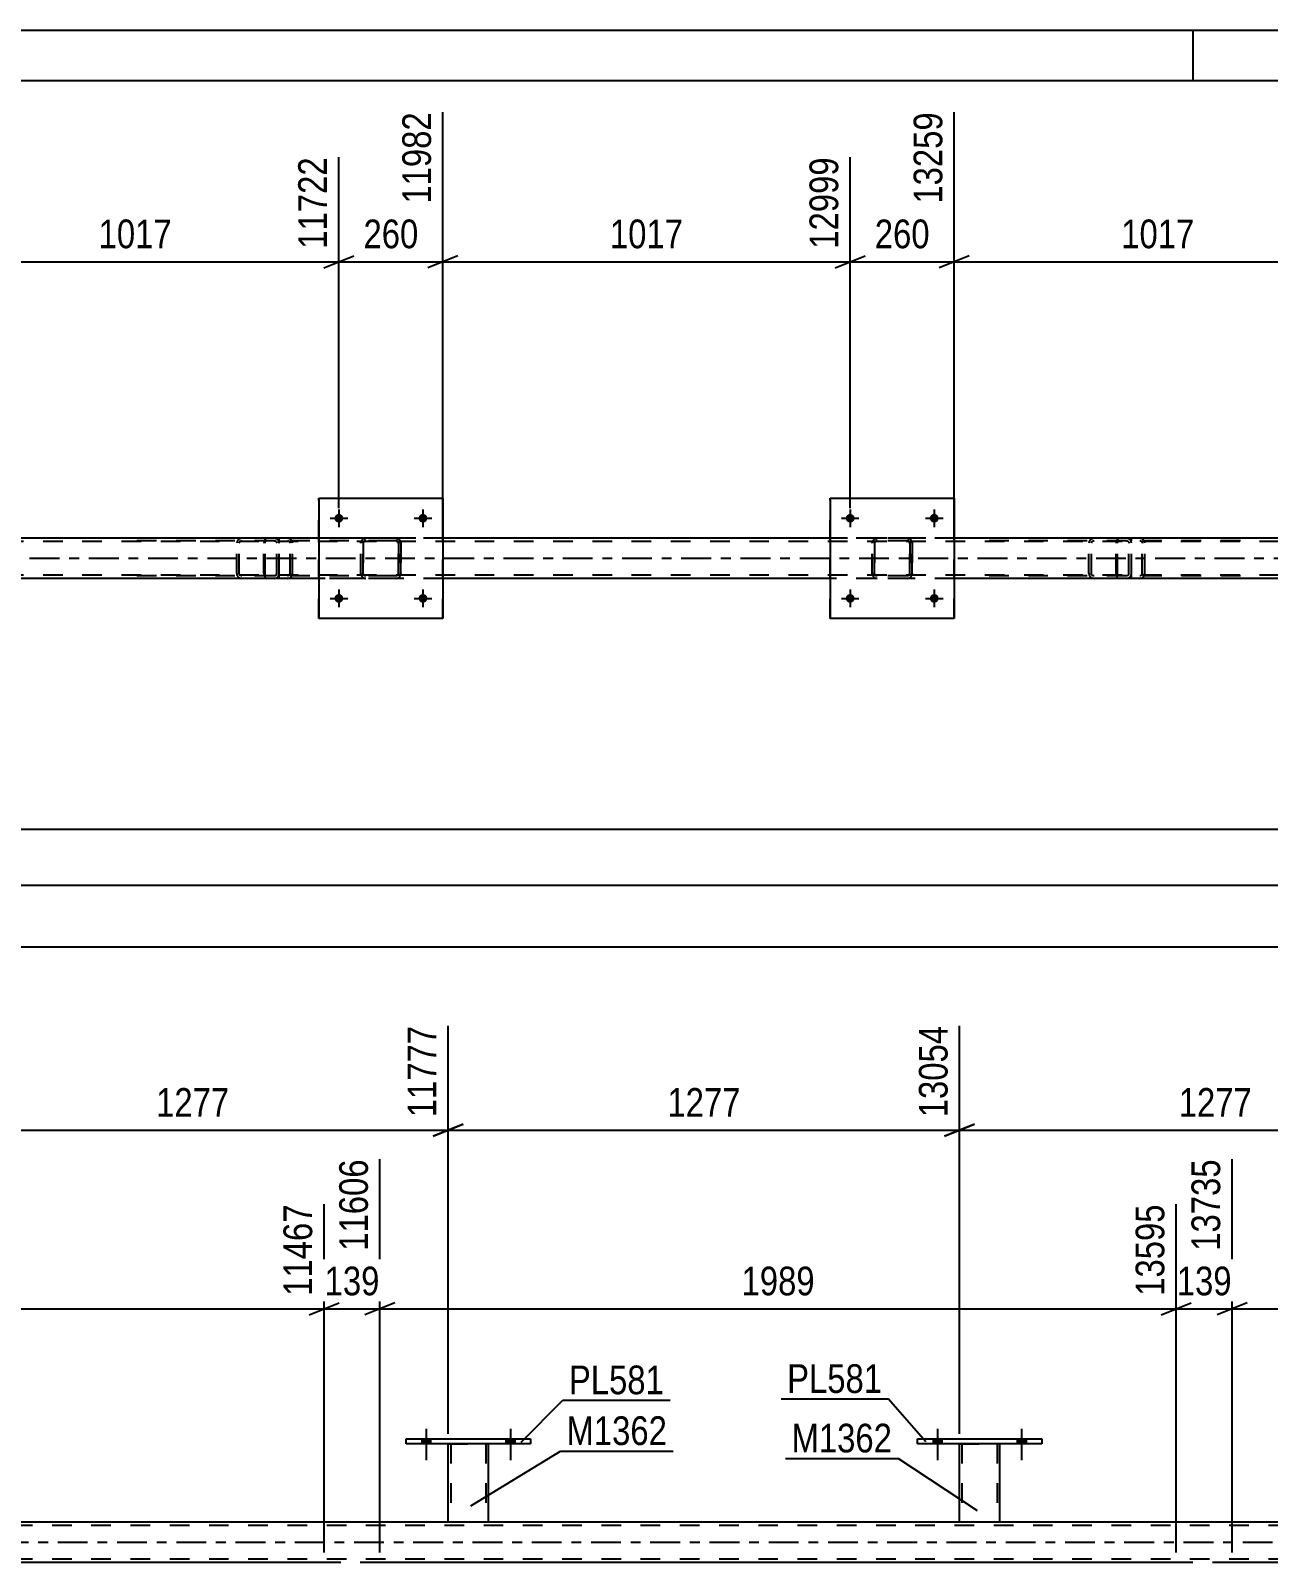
# Model space of a CAD drawing. Header units: millimetres. Extents: x 0 to 841, y 0 to 594.
# Drawn here: x 514.8 to 638.5, y 441 to 594 of the extents above; entities that cross this region are included whole.
import ezdxf

# ---------------------------------------------------------------- set-up
doc = ezdxf.new("R2010")
doc.units = ezdxf.units.MM
doc.linetypes.add('DXK_LINE_DOT2', pattern=[3.9198, 1.9599, -1.9599])
doc.linetypes.add('DXK_LINE_DOT3', pattern=[5.9187, 2.979, -0.9799, 0.9799, -0.9799])
doc.styles.add('Arial Narrow', font='ARIALN.TTF', dxfattribs={"height": 0.2})

# ---------------------------------------------------------------- blocks, each defined once
blk = doc.blocks.new('Unknown-247305199-1135')
at = {"color": 5, "linetype": 'Continuous'}
for p, q in [((841, 594), (0, 594)), ((631, 589), (631, 594)), ((836, 589), (5, 589))]:
    blk.add_line(p, q, dxfattribs=at)
blk = doc.blocks.new('Bolt-247305199-37372 - 6050')
at = {"linetype": 'Continuous'}
for points in [[(597.16, 545.3, -1), (596.28, 545.3, -1)], [(605.56, 545.3, -1), (604.68, 545.3, -1)]]:
    blk.add_hatch(color=1, dxfattribs=at).paths.add_polyline_path(points)
at = {"color": 1, "linetype": 'Continuous'}
for p, q in [((596.72, 546.18), (596.72, 544.42)), ((605.12, 546.18), (605.12, 544.42)), ((595.84, 545.3), (597.6, 545.3)), ((604.24, 545.3), (606, 545.3))]:
    blk.add_line(p, q, dxfattribs=at)
blk = doc.blocks.new('Part-247305199-6058 - 6050')
at = {"color": 7, "linetype": 'DXK_LINE_DOT2'}
for p, q in [((624.32, 543.3), (609.33, 543.3)), ((624.32, 543.06), (609.33, 543.06)), ((621.08, 543.3), (620.89, 543.26)), ((620.98, 543.04), (621.08, 543.06)), ((624.51, 543.26), (624.32, 543.3)), ((624.32, 543.06), (624.41, 543.04)), ((620.6, 542.95), (620.57, 542.82)), ((620.57, 539.78), (620.57, 542.82)), ((620.61, 543), (620.6, 542.95)), ((620.83, 542.82), (620.85, 542.91)), ((620.83, 539.78), (620.83, 542.82)), ((620.85, 542.91), (620.9, 542.99)), ((620.9, 542.99), (620.98, 543.04)), ((624.41, 543.04), (624.5, 542.99)), ((624.5, 542.99), (624.55, 542.91)), ((624.55, 542.91), (624.57, 542.82)), ((624.57, 539.78), (624.57, 542.82)), ((624.8, 542.95), (624.79, 543)), ((624.83, 542.82), (624.8, 542.95)), ((624.83, 539.78), (624.83, 542.82)), ((624.32, 539.54), (609.33, 539.54)), ((624.32, 539.3), (609.33, 539.3)), ((620.57, 539.78), (620.59, 539.69)), ((620.59, 539.69), (620.61, 539.59)), ((620.84, 539.71), (620.83, 539.78)), ((620.85, 539.68), (620.84, 539.71)), ((620.9, 539.61), (620.85, 539.68)), ((620.89, 539.33), (621.08, 539.3)), ((620.98, 539.55), (620.9, 539.61)), ((621.08, 539.54), (620.98, 539.55)), ((624.41, 539.55), (624.32, 539.54)), ((624.32, 539.3), (624.51, 539.33)), ((624.5, 539.61), (624.41, 539.55)), ((624.55, 539.68), (624.5, 539.61)), ((624.55, 539.68), (624.56, 539.71)), ((624.56, 539.71), (624.57, 539.78)), ((624.79, 539.59), (624.81, 539.69)), ((624.81, 539.69), (624.83, 539.78))]:
    blk.add_line(p, q, dxfattribs=at)
for centre, start, end in [((621.06, 542.8), 110.7583, 155.68), ((624.34, 542.8), 24.32, 69.2417), ((621.06, 539.8), 204.32, 249.2417), ((624.34, 539.8), 290.7583, 335.68)]:
    blk.add_arc(centre, 0.496, start, end, dxfattribs=at)
blk = doc.blocks.new('Part-247305199-6057 - 6050')
at = {"color": 7, "linetype": 'DXK_LINE_DOT2'}
for p, q in [((539.18, 543.3), (524.19, 543.3)), ((539.18, 543.06), (524.19, 543.06)), ((535.95, 543.3), (535.75, 543.26)), ((535.85, 543.04), (535.95, 543.06)), ((539.38, 543.26), (539.18, 543.3)), ((539.18, 543.06), (539.28, 543.04)), ((535.47, 542.95), (535.44, 542.82)), ((535.44, 539.78), (535.44, 542.82)), ((535.48, 543), (535.47, 542.95)), ((535.69, 542.82), (535.71, 542.91)), ((535.69, 539.78), (535.69, 542.82)), ((535.71, 542.91), (535.77, 542.99)), ((535.77, 542.99), (535.85, 543.04)), ((539.28, 543.04), (539.36, 542.99)), ((539.36, 542.99), (539.42, 542.91)), ((539.42, 542.91), (539.44, 542.82)), ((539.44, 539.78), (539.44, 542.82)), ((539.66, 542.95), (539.65, 543)), ((539.69, 542.82), (539.66, 542.95)), ((539.69, 539.78), (539.69, 542.82)), ((539.18, 539.54), (524.19, 539.54)), ((539.18, 539.3), (524.19, 539.3)), ((535.44, 539.78), (535.45, 539.69)), ((535.45, 539.69), (535.48, 539.59)), ((535.71, 539.71), (535.69, 539.78)), ((535.71, 539.68), (535.71, 539.71)), ((535.77, 539.61), (535.71, 539.68)), ((535.75, 539.33), (535.95, 539.3)), ((535.85, 539.55), (535.77, 539.61)), ((535.95, 539.54), (535.85, 539.55)), ((539.28, 539.55), (539.18, 539.54)), ((539.18, 539.3), (539.38, 539.33)), ((539.36, 539.61), (539.28, 539.55)), ((539.42, 539.68), (539.36, 539.61)), ((539.42, 539.71), (539.44, 539.78)), ((539.42, 539.68), (539.42, 539.71)), ((539.65, 539.59), (539.68, 539.69)), ((539.68, 539.69), (539.69, 539.78))]:
    blk.add_line(p, q, dxfattribs=at)
for centre, start, end in [((535.93, 542.8), 110.7583, 155.68), ((539.2, 542.8), 24.32, 69.2417), ((535.93, 539.8), 204.32, 249.2417), ((539.2, 539.8), 290.7583, 335.68)]:
    blk.add_arc(centre, 0.496, start, end, dxfattribs=at)
blk = doc.blocks.new('Bolt-247305199-37371 - 6050')
at = {"linetype": 'Continuous'}
for points in [[(597.16, 537.3, -1), (596.28, 537.3, -1)], [(605.56, 537.3, -1), (604.68, 537.3, -1)]]:
    blk.add_hatch(color=1, dxfattribs=at).paths.add_polyline_path(points)
at = {"color": 1, "linetype": 'Continuous'}
for p, q in [((595.84, 537.3), (597.6, 537.3)), ((596.72, 538.18), (596.72, 536.42)), ((604.24, 537.3), (606, 537.3)), ((605.12, 538.18), (605.12, 536.42))]:
    blk.add_line(p, q, dxfattribs=at)
blk = doc.blocks.new('Part-247305199-6065 - 6050')
at = {"color": 7, "linetype": 'DXK_LINE_DOT2'}
for p, q in [((538.23, 543.16), (538.17, 543)), ((538.31, 543.26), (538.23, 543.16)), ((538.42, 543.3), (538.31, 543.26)), ((538.37, 543.04), (538.42, 543.06)), ((550.57, 543.3), (538.42, 543.3)), ((550.57, 543.06), (538.42, 543.06)), ((539.69, 543.06), (539.69, 543.3)), ((540.7, 543.26), (540.51, 543.3)), ((540.51, 543.06), (540.6, 543.04)), ((538.17, 543), (538.15, 542.82)), ((538.15, 539.78), (538.15, 542.82)), ((538.28, 542.82), (538.29, 542.91)), ((538.28, 539.78), (538.28, 542.82)), ((538.29, 542.91), (538.32, 542.99)), ((538.32, 542.99), (538.37, 543.04)), ((540.6, 543.04), (540.69, 542.99)), ((540.69, 542.99), (540.74, 542.91)), ((540.74, 542.91), (540.76, 542.82)), ((540.76, 539.78), (540.76, 542.82)), ((540.98, 542.95), (540.97, 543)), ((541.01, 542.82), (540.98, 542.95)), ((541.01, 539.78), (541.01, 542.82)), ((538.15, 539.78), (538.17, 539.59)), ((538.17, 539.59), (538.23, 539.44)), ((538.23, 539.44), (538.31, 539.33)), ((538.29, 539.68), (538.28, 539.78)), ((538.32, 539.61), (538.29, 539.68)), ((538.31, 539.33), (538.42, 539.3)), ((538.37, 539.55), (538.32, 539.61)), ((538.42, 539.54), (538.37, 539.55)), ((550.57, 539.54), (538.42, 539.54)), ((550.57, 539.3), (538.42, 539.3)), ((539.69, 539.3), (539.69, 539.54)), ((540.6, 539.55), (540.51, 539.54)), ((540.51, 539.3), (540.7, 539.33)), ((540.69, 539.61), (540.6, 539.55)), ((540.74, 539.68), (540.69, 539.61)), ((540.74, 539.68), (540.75, 539.71)), ((540.75, 539.71), (540.76, 539.78)), ((540.97, 539.59), (540.99, 539.69)), ((540.99, 539.69), (541.01, 539.78))]:
    blk.add_line(p, q, dxfattribs=at)
for centre, start, end in [((540.52, 542.8), 23.8494, 68.8059), ((540.52, 539.79), 291.1941, 336.1506)]:
    blk.add_arc(centre, 0.492, start, end, dxfattribs=at)
blk = doc.blocks.new('Part-247305199-6066 - 6050')
at = {"color": 7, "linetype": 'DXK_LINE_DOT2'}
for p, q in [((623.36, 543.16), (623.3, 543)), ((623.45, 543.26), (623.36, 543.16)), ((623.55, 543.3), (623.45, 543.26)), ((623.5, 543.04), (623.55, 543.06)), ((635.71, 543.3), (623.55, 543.3)), ((635.71, 543.06), (623.55, 543.06)), ((624.83, 543.06), (624.83, 543.3)), ((625.84, 543.26), (625.64, 543.3)), ((625.64, 543.06), (625.74, 543.04)), ((623.3, 543), (623.28, 542.82)), ((623.28, 539.78), (623.28, 542.82)), ((623.42, 542.82), (623.43, 542.91)), ((623.42, 539.78), (623.42, 542.82)), ((623.43, 542.91), (623.46, 542.99)), ((623.46, 542.99), (623.5, 543.04)), ((625.74, 543.04), (625.82, 542.99)), ((625.82, 542.99), (625.88, 542.91)), ((625.88, 542.91), (625.89, 542.82)), ((625.89, 539.78), (625.89, 542.82)), ((626.12, 542.95), (626.11, 543)), ((626.15, 542.82), (626.12, 542.95)), ((626.15, 539.78), (626.15, 542.82)), ((623.28, 539.78), (623.3, 539.59)), ((623.3, 539.59), (623.36, 539.44)), ((623.36, 539.44), (623.45, 539.33)), ((623.43, 539.68), (623.42, 539.78)), ((623.46, 539.61), (623.43, 539.68)), ((623.45, 539.33), (623.55, 539.3)), ((623.5, 539.55), (623.46, 539.61)), ((623.55, 539.54), (623.5, 539.55)), ((635.71, 539.54), (623.55, 539.54)), ((635.71, 539.3), (623.55, 539.3)), ((624.83, 539.3), (624.83, 539.54)), ((625.74, 539.55), (625.64, 539.54)), ((625.64, 539.3), (625.84, 539.33)), ((625.82, 539.61), (625.74, 539.55)), ((625.88, 539.68), (625.82, 539.61)), ((625.88, 539.71), (625.89, 539.78)), ((625.88, 539.68), (625.88, 539.71)), ((626.11, 539.59), (626.13, 539.69)), ((626.13, 539.69), (626.15, 539.78))]:
    blk.add_line(p, q, dxfattribs=at)
for centre, start, end in [((625.66, 542.8), 23.8494, 68.8059), ((625.66, 539.79), 291.1941, 336.1506)]:
    blk.add_arc(centre, 0.492, start, end, dxfattribs=at)
blk = doc.blocks.new('Part-247305199-37341 - 6050')
at = {"color": 7, "linetype": 'DXK_LINE_DOT2'}
for p, q in [((548.14, 543.26), (548.32, 543.3)), ((548.32, 543.3), (548.14, 543.26)), ((548.32, 543.06), (548.23, 543.04)), ((551.36, 543.3), (548.32, 543.3)), ((551.36, 543.06), (548.32, 543.06)), ((551.36, 543.3), (551.54, 543.26)), ((551.54, 543.26), (551.36, 543.3)), ((551.45, 543.04), (551.36, 543.06)), ((547.84, 542.82), (547.88, 543)), ((547.88, 543), (547.84, 542.82)), ((547.84, 539.78), (547.84, 542.82)), ((547.84, 542.82), (547.84, 542.82)), ((547.84, 539.78), (547.84, 542.82)), ((548.08, 542.82), (548.1, 542.91)), ((548.08, 542.82), (548.1, 542.91)), ((548.08, 539.78), (548.08, 542.82)), ((548.08, 542.82), (548.08, 542.82)), ((548.08, 542.82), (548.08, 539.78)), ((548.15, 542.99), (548.1, 542.91)), ((548.23, 543.04), (548.15, 542.99)), ((551.53, 542.99), (551.45, 543.04)), ((551.53, 542.99), (551.58, 542.91)), ((551.58, 542.91), (551.6, 542.82)), ((551.6, 542.82), (551.58, 542.91)), ((551.6, 539.78), (551.6, 542.82)), ((551.6, 542.82), (551.6, 542.82)), ((551.6, 542.82), (551.6, 539.78)), ((551.8, 543), (551.84, 542.82)), ((551.84, 542.82), (551.8, 543)), ((551.84, 539.78), (551.84, 542.82)), ((551.84, 542.82), (551.84, 542.82)), ((551.84, 542.82), (551.84, 539.78)), ((547.84, 539.78), (547.84, 539.78)), ((547.88, 539.59), (547.84, 539.78)), ((547.84, 539.78), (547.88, 539.59)), ((548.08, 539.78), (548.08, 539.78)), ((548.1, 539.68), (548.08, 539.78)), ((548.1, 539.68), (548.08, 539.78)), ((548.15, 539.61), (548.1, 539.68)), ((548.32, 539.3), (548.14, 539.33)), ((548.14, 539.33), (548.32, 539.3)), ((548.23, 539.55), (548.15, 539.61)), ((548.32, 539.54), (548.23, 539.55)), ((551.36, 539.54), (548.32, 539.54)), ((551.36, 539.3), (548.32, 539.3)), ((551.45, 539.55), (551.36, 539.54)), ((551.54, 539.33), (551.36, 539.3)), ((551.36, 539.3), (551.54, 539.33)), ((551.53, 539.61), (551.45, 539.55)), ((551.58, 539.68), (551.53, 539.61)), ((551.6, 539.78), (551.58, 539.68)), ((551.58, 539.68), (551.6, 539.78)), ((551.6, 539.78), (551.6, 539.78)), ((551.84, 539.78), (551.8, 539.59)), ((551.8, 539.59), (551.84, 539.78)), ((551.84, 539.78), (551.84, 539.78))]:
    blk.add_line(p, q, dxfattribs=at)
at = {"color": 7, "linetype": 'DXK_LINE_DOT3'}
blk.add_line((549.84, 541.3), (549.84, 541.3), dxfattribs=at)
at = {"color": 7, "linetype": 'DXK_LINE_DOT2'}
for centre, start, end in [((548.32, 542.82), 112.5, 157.5), ((548.32, 542.82), 112.5, 157.5), ((551.36, 542.82), 22.5, 67.5), ((551.36, 542.82), 22.5, 67.5), ((548.32, 539.78), 202.5, 247.5), ((548.32, 539.78), 202.5, 247.5), ((551.36, 539.78), 292.5, 337.5), ((551.36, 539.78), 292.5, 337.5)]:
    blk.add_arc(centre, 0.48, start, end, dxfattribs=at)
blk = doc.blocks.new('Part-247305199-6169 - 6050')
at = {"color": 7, "linetype": 'DXK_LINE_DOT2'}
for p, q in [((717.96, 543.3), (105.33, 543.3)), ((556.04, 543.3), (543.64, 543.3)), ((607.12, 543.3), (594.72, 543.3)), ((717.96, 542.98), (76.76, 542.98)), ((717.96, 539.62), (76.76, 539.62)), ((556.04, 539.3), (543.64, 539.3)), ((607.12, 539.3), (594.72, 539.3))]:
    blk.add_line(p, q, dxfattribs=at)
at = {"color": 2, "linetype": 'Continuous'}
for p, q in [((543.64, 543.3), (504.96, 543.3)), ((594.72, 543.3), (556.04, 543.3)), ((645.8, 543.3), (607.12, 543.3)), ((543.64, 539.3), (504.96, 539.3)), ((594.72, 539.3), (556.04, 539.3)), ((645.8, 539.3), (607.12, 539.3))]:
    blk.add_line(p, q, dxfattribs=at)
at = {"color": 7, "linetype": 'DXK_LINE_DOT3'}
blk.add_line((76.76, 541.3), (717.96, 541.3), dxfattribs=at)
blk = doc.blocks.new('Bolt-247305199-37370 - 6050')
at = {"linetype": 'Continuous'}
for points in [[(546.08, 545.3, -1), (545.2, 545.3, -1)], [(554.48, 545.3, -1), (553.6, 545.3, -1)]]:
    blk.add_hatch(color=1, dxfattribs=at).paths.add_polyline_path(points)
at = {"color": 1, "linetype": 'Continuous'}
for p, q in [((545.64, 546.18), (545.64, 544.42)), ((554.04, 546.18), (554.04, 544.42)), ((544.76, 545.3), (546.52, 545.3)), ((553.16, 545.3), (554.92, 545.3))]:
    blk.add_line(p, q, dxfattribs=at)
blk = doc.blocks.new('Part-247305199-37342 - 6050')
at = {"color": 2, "linetype": 'Continuous'}
for p, q in [((543.64, 547.3), (543.64, 535.3)), ((543.64, 547.3), (556.04, 547.3)), ((556.04, 547.3), (556.04, 535.3)), ((556.04, 535.3), (543.64, 535.3))]:
    blk.add_line(p, q, dxfattribs=at)
at = {"color": 7, "linetype": 'DXK_LINE_DOT2'}
for p, q in [((543.64, 535.3), (543.64, 547.3)), ((556.04, 535.3), (556.04, 547.3))]:
    blk.add_line(p, q, dxfattribs=at)
blk = doc.blocks.new('Part-247305199-37343 - 6050')
at = {"color": 7, "linetype": 'DXK_LINE_DOT2'}
for p, q in [((599.22, 543.26), (599.4, 543.3)), ((599.4, 543.3), (599.22, 543.26)), ((599.4, 543.06), (599.31, 543.04)), ((602.44, 543.3), (599.4, 543.3)), ((602.44, 543.06), (599.4, 543.06)), ((602.44, 543.3), (602.62, 543.26)), ((602.62, 543.26), (602.44, 543.3)), ((602.53, 543.04), (602.44, 543.06)), ((598.92, 542.82), (598.96, 543)), ((598.96, 543), (598.92, 542.82)), ((598.92, 539.78), (598.92, 542.82)), ((598.92, 542.82), (598.92, 542.82)), ((598.92, 539.78), (598.92, 542.82)), ((599.16, 542.82), (599.18, 542.91)), ((599.16, 542.82), (599.18, 542.91)), ((599.16, 539.78), (599.16, 542.82)), ((599.16, 542.82), (599.16, 542.82)), ((599.16, 542.82), (599.16, 539.78)), ((599.23, 542.99), (599.18, 542.91)), ((599.31, 543.04), (599.23, 542.99)), ((602.61, 542.99), (602.53, 543.04)), ((602.61, 542.99), (602.66, 542.91)), ((602.66, 542.91), (602.68, 542.82)), ((602.68, 542.82), (602.66, 542.91)), ((602.68, 539.78), (602.68, 542.82)), ((602.68, 542.82), (602.68, 542.82)), ((602.68, 542.82), (602.68, 539.78)), ((602.88, 543), (602.92, 542.82)), ((602.92, 542.82), (602.88, 543)), ((602.92, 539.78), (602.92, 542.82)), ((602.92, 542.82), (602.92, 542.82)), ((602.92, 542.82), (602.92, 539.78)), ((598.92, 539.78), (598.92, 539.78)), ((598.96, 539.59), (598.92, 539.78)), ((598.92, 539.78), (598.96, 539.59)), ((599.16, 539.78), (599.16, 539.78)), ((599.18, 539.68), (599.16, 539.78)), ((599.18, 539.68), (599.16, 539.78)), ((599.23, 539.61), (599.18, 539.68)), ((599.4, 539.3), (599.22, 539.33)), ((599.22, 539.33), (599.4, 539.3)), ((599.31, 539.55), (599.23, 539.61)), ((599.4, 539.54), (599.31, 539.55)), ((602.44, 539.54), (599.4, 539.54)), ((602.44, 539.3), (599.4, 539.3)), ((602.53, 539.55), (602.44, 539.54)), ((602.62, 539.33), (602.44, 539.3)), ((602.44, 539.3), (602.62, 539.33)), ((602.61, 539.61), (602.53, 539.55)), ((602.66, 539.68), (602.61, 539.61)), ((602.68, 539.78), (602.66, 539.68)), ((602.66, 539.68), (602.68, 539.78)), ((602.68, 539.78), (602.68, 539.78)), ((602.92, 539.78), (602.88, 539.59)), ((602.88, 539.59), (602.92, 539.78)), ((602.92, 539.78), (602.92, 539.78))]:
    blk.add_line(p, q, dxfattribs=at)
at = {"color": 7, "linetype": 'DXK_LINE_DOT3'}
blk.add_line((600.92, 541.3), (600.92, 541.3), dxfattribs=at)
at = {"color": 7, "linetype": 'DXK_LINE_DOT2'}
for centre, start, end in [((599.4, 542.82), 112.5, 157.5), ((599.4, 542.82), 112.5, 157.5), ((602.44, 542.82), 22.5, 67.5), ((602.44, 542.82), 22.5, 67.5), ((599.4, 539.78), 202.5, 247.5), ((599.4, 539.78), 202.5, 247.5), ((602.44, 539.78), 292.5, 337.5), ((602.44, 539.78), 292.5, 337.5)]:
    blk.add_arc(centre, 0.48, start, end, dxfattribs=at)
blk = doc.blocks.new('Part-247305199-37344 - 6050')
at = {"color": 2, "linetype": 'Continuous'}
for p, q in [((594.72, 547.3), (594.72, 535.3)), ((594.72, 547.3), (607.12, 547.3)), ((607.12, 547.3), (607.12, 535.3)), ((607.12, 535.3), (594.72, 535.3))]:
    blk.add_line(p, q, dxfattribs=at)
at = {"color": 7, "linetype": 'DXK_LINE_DOT2'}
for p, q in [((594.72, 535.3), (594.72, 547.3)), ((607.12, 535.3), (607.12, 547.3))]:
    blk.add_line(p, q, dxfattribs=at)
blk = doc.blocks.new('Bolt-247305199-37369 - 6050')
at = {"linetype": 'Continuous'}
for points in [[(546.08, 537.3, -1), (545.2, 537.3, -1)], [(554.48, 537.3, -1), (553.6, 537.3, -1)]]:
    blk.add_hatch(color=1, dxfattribs=at).paths.add_polyline_path(points)
at = {"color": 1, "linetype": 'Continuous'}
for p, q in [((544.76, 537.3), (546.52, 537.3)), ((545.64, 538.18), (545.64, 536.42)), ((553.16, 537.3), (554.92, 537.3)), ((554.04, 538.18), (554.04, 536.42))]:
    blk.add_line(p, q, dxfattribs=at)
blk = doc.blocks.new('Part-247305199-4659 - 4629')
at = {"color": 7, "linetype": 'DXK_LINE_DOT2'}
for p, q in [((726.7, 444.71), (85.5, 444.71)), ((560.57, 445.03), (556.57, 445.03)), ((611.65, 445.03), (607.65, 445.03)), ((726.7, 441.35), (85.5, 441.35)), ((549.74, 441.03), (544.17, 441.03)), ((634.88, 441.03), (629.3, 441.03))]:
    blk.add_line(p, q, dxfattribs=at)
at = {"color": 2, "linetype": 'Continuous'}
for p, q in [((556.57, 445.03), (509.49, 445.03)), ((607.65, 445.03), (560.57, 445.03)), ((658.73, 445.03), (611.65, 445.03)), ((544.17, 441.03), (464.61, 441.03)), ((629.3, 441.03), (549.74, 441.03)), ((714.44, 441.03), (634.88, 441.03))]:
    blk.add_line(p, q, dxfattribs=at)
at = {"color": 7, "linetype": 'DXK_LINE_DOT3'}
blk.add_line((85.5, 443.03), (726.7, 443.03), dxfattribs=at)
blk = doc.blocks.new('Part-247305199-37692 - 4629')
at = {"color": 2, "linetype": 'Continuous'}
for p, q in [((603.45, 452.87), (603.45, 453.35)), ((603.45, 453.35), (615.85, 453.35)), ((615.85, 452.87), (603.45, 452.87)), ((615.85, 453.35), (615.85, 452.87))]:
    blk.add_line(p, q, dxfattribs=at)
blk = doc.blocks.new('Bolt-247305199-37719 - 4629')
at = {"linetype": 'Continuous'}
for points in [[(605.01, 452.87), (605.89, 452.87), (605.89, 453.35), (605.01, 453.35)], [(613.41, 452.87), (614.29, 452.87), (614.29, 453.35), (613.41, 453.35)]]:
    blk.add_hatch(color=1, dxfattribs=at).paths.add_polyline_path(points)
at = {"color": 1, "linetype": 'Continuous'}
for p, q in [((605.45, 454.35), (605.45, 451.23)), ((613.85, 454.35), (613.85, 451.23)), ((605.01, 453.35), (605.01, 452.87)), ((605.89, 453.35), (605.89, 452.87)), ((613.41, 453.35), (613.41, 452.87)), ((614.29, 453.35), (614.29, 452.87))]:
    blk.add_line(p, q, dxfattribs=at)
blk = doc.blocks.new('Bolt-247305199-37718 - 4629')
at = {"linetype": 'Continuous'}
for points in [[(553.93, 452.87), (554.81, 452.87), (554.81, 453.35), (553.93, 453.35)], [(562.33, 452.87), (563.21, 452.87), (563.21, 453.35), (562.33, 453.35)]]:
    blk.add_hatch(color=1, dxfattribs=at).paths.add_polyline_path(points)
at = {"color": 1, "linetype": 'Continuous'}
for p, q in [((554.37, 454.35), (554.37, 451.23)), ((562.77, 454.35), (562.77, 451.23)), ((553.93, 453.35), (553.93, 452.87)), ((554.81, 453.35), (554.81, 452.87)), ((562.33, 453.35), (562.33, 452.87)), ((563.21, 453.35), (563.21, 452.87))]:
    blk.add_line(p, q, dxfattribs=at)
blk = doc.blocks.new('Part-247305199-37689 - 4629')
at = {"color": 2, "linetype": 'Continuous'}
for p, q in [((556.57, 445.03), (556.57, 452.87)), ((560.57, 452.87), (560.57, 445.03)), ((560.54, 445.03), (556.57, 445.03)), ((560.57, 445.03), (560.54, 445.03))]:
    blk.add_line(p, q, dxfattribs=at)
at = {"color": 7, "linetype": 'DXK_LINE_DOT2'}
for p, q in [((556.57, 452.87), (560.57, 452.87)), ((556.57, 452.87), (556.57, 452.87)), ((556.57, 452.87), (556.57, 452.87)), ((556.81, 452.87), (556.81, 445.03)), ((560.33, 452.87), (560.33, 445.03)), ((560.57, 452.87), (560.57, 452.87)), ((560.57, 452.87), (560.57, 452.87)), ((560.31, 445.03), (560.33, 445.03))]:
    blk.add_line(p, q, dxfattribs=at)
blk = doc.blocks.new('Part-247305199-37690 - 4629')
at = {"color": 2, "linetype": 'Continuous'}
for p, q in [((552.37, 452.87), (552.37, 453.35)), ((552.37, 453.35), (564.77, 453.35)), ((564.77, 452.87), (552.37, 452.87)), ((564.77, 453.35), (564.77, 452.87))]:
    blk.add_line(p, q, dxfattribs=at)
blk = doc.blocks.new('Part-247305199-37691 - 4629')
at = {"color": 2, "linetype": 'Continuous'}
for p, q in [((607.65, 445.03), (607.65, 452.87)), ((611.65, 452.87), (611.65, 445.03)), ((611.62, 445.03), (607.65, 445.03)), ((611.65, 445.03), (611.62, 445.03))]:
    blk.add_line(p, q, dxfattribs=at)
at = {"color": 7, "linetype": 'DXK_LINE_DOT2'}
for p, q in [((607.65, 452.87), (611.65, 452.87)), ((607.65, 452.87), (607.65, 452.87)), ((607.65, 452.87), (607.65, 452.87)), ((607.89, 452.87), (607.89, 445.03)), ((611.41, 452.87), (611.41, 445.03)), ((611.65, 452.87), (611.65, 452.87)), ((611.65, 452.87), (611.65, 452.87)), ((611.39, 445.03), (611.41, 445.03))]:
    blk.add_line(p, q, dxfattribs=at)
blk = doc.blocks.new('Bolt-247305199-37717 - 4629')
at = {"linetype": 'Continuous'}
for points in [[(553.93, 452.87), (554.81, 452.87), (554.81, 453.35), (553.93, 453.35)], [(562.33, 452.87), (563.21, 452.87), (563.21, 453.35), (562.33, 453.35)]]:
    blk.add_hatch(color=1, dxfattribs=at).paths.add_polyline_path(points)
at = {"color": 1, "linetype": 'Continuous'}
for p, q in [((554.37, 454.35), (554.37, 451.23)), ((562.77, 454.35), (562.77, 451.23)), ((553.93, 453.35), (553.93, 452.87)), ((554.81, 453.35), (554.81, 452.87)), ((562.33, 453.35), (562.33, 452.87)), ((563.21, 453.35), (563.21, 452.87))]:
    blk.add_line(p, q, dxfattribs=at)
blk = doc.blocks.new('Bolt-247305199-37720 - 4629')
at = {"linetype": 'Continuous'}
for points in [[(605.01, 452.87), (605.89, 452.87), (605.89, 453.35), (605.01, 453.35)], [(613.41, 452.87), (614.29, 452.87), (614.29, 453.35), (613.41, 453.35)]]:
    blk.add_hatch(color=1, dxfattribs=at).paths.add_polyline_path(points)
at = {"color": 1, "linetype": 'Continuous'}
for p, q in [((605.45, 454.35), (605.45, 451.23)), ((613.85, 454.35), (613.85, 451.23)), ((605.01, 453.35), (605.01, 452.87)), ((605.89, 453.35), (605.89, 452.87)), ((613.41, 453.35), (613.41, 452.87)), ((614.29, 453.35), (614.29, 452.87))]:
    blk.add_line(p, q, dxfattribs=at)
blk = doc.blocks.new('StraightDimension-247305199-6463 - 6050')
at = {"color": 7, "linetype": 'Continuous'}
blk.add_line((76.12, 502.51), (755.72, 502.51), dxfattribs=at)
blk = doc.blocks.new('StraightDimension-247305199-6596 - 6050')
at = {"color": 7, "linetype": 'Continuous'}
blk.add_line((76.76, 508.67), (755.08, 508.67), dxfattribs=at)
blk = doc.blocks.new('StraightDimension-247305199-40199 - 6050')
at = {"color": 7, "linetype": 'Continuous'}
blk.add_line((193.1, 514.24), (755.08, 514.24), dxfattribs=at)
blk = doc.blocks.new('StraightDimension-247305199-51639 - 6050')
at = {"color": 7, "linetype": 'Continuous'}
for p, q in [((607.12, 544.3), (607.12, 585.86)), ((647.8, 546.3), (647.8, 581.36)), ((608.62, 571.52), (605.62, 570.32)), ((607.12, 570.92), (647.8, 570.92)), ((646.3, 570.32), (649.3, 571.52))]:
    blk.add_line(p, q, dxfattribs=at)
at = {"color": 0, "linetype": 'Continuous'}
blk.add_wipeout([(647.2, 581.96), (643, 581.96), (643, 571.62), (647.2, 571.62)], dxfattribs=at)
at = {"color": 0}
blk.add_wipeout([(631.72, 571.67), (631.72, 575.87), (623.2, 575.87), (623.2, 571.67)], dxfattribs=at)
at = {"color": 3, "linetype": 'Continuous', "style": 'Arial Narrow'}
blk.add_text('14276', height=2.863, rotation=90.0002, dxfattribs=at).set_placement((646.6, 572.22))
at = {"color": 3, "style": 'Arial Narrow'}
blk.add_text('1017', height=2.863, dxfattribs=at).set_placement((623.8, 572.27))
blk = doc.blocks.new('StraightDimension-247305199-51640 - 6050')
at = {"color": 7, "linetype": 'Continuous'}
for p, q in [((607.12, 544.3), (607.12, 585.86)), ((596.72, 546.3), (596.72, 581.36)), ((595.22, 570.32), (598.22, 571.52)), ((596.72, 570.92), (607.12, 570.92)), ((608.62, 571.52), (605.62, 570.32))]:
    blk.add_line(p, q, dxfattribs=at)
at = {"color": 0}
blk.add_wipeout([(605.26, 571.67), (605.26, 575.87), (598.58, 575.87), (598.58, 571.67)], dxfattribs=at)
at = {"color": 3, "style": 'Arial Narrow'}
blk.add_text('260', height=2.863, dxfattribs=at).set_placement((599.18, 572.27))
at = {"color": 0, "linetype": 'Continuous'}
blk.add_wipeout([(606.52, 586.46), (602.32, 586.46), (602.32, 576.12), (606.52, 576.12)], dxfattribs=at)
at = {"color": 3, "linetype": 'Continuous', "style": 'Arial Narrow'}
blk.add_text('13259', height=2.863, rotation=90.0002, dxfattribs=at).set_placement((605.92, 576.72))
blk = doc.blocks.new('StraightDimension-247305199-51641 - 6050')
at = {"color": 7, "linetype": 'Continuous'}
for p, q in [((556.04, 544.3), (556.04, 585.86)), ((596.72, 546.3), (596.72, 581.36)), ((557.54, 571.52), (554.54, 570.32)), ((556.04, 570.92), (596.72, 570.92)), ((595.22, 570.32), (598.22, 571.52))]:
    blk.add_line(p, q, dxfattribs=at)
at = {"color": 0, "linetype": 'Continuous'}
blk.add_wipeout([(596.12, 581.96), (591.92, 581.96), (591.92, 571.62), (596.12, 571.62)], dxfattribs=at)
at = {"color": 0}
blk.add_wipeout([(580.64, 571.67), (580.64, 575.87), (572.12, 575.87), (572.12, 571.67)], dxfattribs=at)
at = {"color": 3, "linetype": 'Continuous', "style": 'Arial Narrow'}
blk.add_text('12999', height=2.863, rotation=90.0002, dxfattribs=at).set_placement((595.52, 572.22))
at = {"color": 3, "style": 'Arial Narrow'}
blk.add_text('1017', height=2.863, dxfattribs=at).set_placement((572.72, 572.27))
blk = doc.blocks.new('StraightDimension-247305199-51642 - 6050')
at = {"color": 7, "linetype": 'Continuous'}
for p, q in [((556.04, 544.3), (556.04, 585.86)), ((545.64, 546.3), (545.64, 581.36)), ((544.14, 570.32), (547.14, 571.52)), ((545.64, 570.92), (556.04, 570.92)), ((557.54, 571.52), (554.54, 570.32))]:
    blk.add_line(p, q, dxfattribs=at)
at = {"color": 0}
blk.add_wipeout([(554.18, 571.67), (554.18, 575.87), (547.5, 575.87), (547.5, 571.67)], dxfattribs=at)
at = {"color": 3, "style": 'Arial Narrow'}
blk.add_text('260', height=2.863, dxfattribs=at).set_placement((548.1, 572.27))
at = {"color": 0, "linetype": 'Continuous'}
blk.add_wipeout([(555.44, 586.46), (551.24, 586.46), (551.24, 576.12), (555.44, 576.12)], dxfattribs=at)
at = {"color": 3, "linetype": 'Continuous', "style": 'Arial Narrow'}
blk.add_text('11982', height=2.863, rotation=90.0002, dxfattribs=at).set_placement((554.84, 576.72))
blk = doc.blocks.new('StraightDimension-247305199-51643 - 6050')
at = {"color": 7, "linetype": 'Continuous'}
for p, q in [((504.96, 544.3), (504.96, 585.86)), ((545.64, 546.3), (545.64, 581.36)), ((506.46, 571.52), (503.46, 570.32)), ((504.96, 570.92), (545.64, 570.92)), ((544.14, 570.32), (547.14, 571.52))]:
    blk.add_line(p, q, dxfattribs=at)
at = {"color": 0, "linetype": 'Continuous'}
blk.add_wipeout([(545.04, 581.96), (540.84, 581.96), (540.84, 571.62), (545.04, 571.62)], dxfattribs=at)
at = {"color": 0}
blk.add_wipeout([(529.56, 571.67), (529.56, 575.87), (521.04, 575.87), (521.04, 571.67)], dxfattribs=at)
at = {"color": 3, "linetype": 'Continuous', "style": 'Arial Narrow'}
blk.add_text('11722', height=2.863, rotation=90.0002, dxfattribs=at).set_placement((544.44, 572.22))
at = {"color": 3, "style": 'Arial Narrow'}
blk.add_text('1017', height=2.863, dxfattribs=at).set_placement((521.64, 572.27))
blk = doc.blocks.new('StraightDimension-247305199-53529 - 4629')
at = {"color": 7, "linetype": 'Continuous'}
for p, q in [((607.65, 453.87), (607.65, 494.62)), ((658.73, 453.87), (658.73, 494.62)), ((609.15, 484.78), (606.15, 483.58)), ((607.65, 484.18), (658.73, 484.18)), ((657.23, 483.58), (660.23, 484.78))]:
    blk.add_line(p, q, dxfattribs=at)
at = {"color": 0, "linetype": 'Continuous'}
blk.add_wipeout([(658.13, 495.22), (653.93, 495.22), (653.93, 484.88), (658.13, 484.88)], dxfattribs=at)
at = {"color": 0}
blk.add_wipeout([(637.45, 484.93), (637.45, 489.13), (628.94, 489.13), (628.94, 484.93)], dxfattribs=at)
at = {"color": 3, "linetype": 'Continuous', "style": 'Arial Narrow'}
blk.add_text('14331', height=2.863, rotation=90.0002, dxfattribs=at).set_placement((657.53, 485.48))
at = {"color": 3, "style": 'Arial Narrow'}
blk.add_text('1277', height=2.863, dxfattribs=at).set_placement((629.54, 485.53))
blk = doc.blocks.new('StraightDimension-247305199-53531 - 4629')
at = {"color": 7, "linetype": 'Continuous'}
for p, q in [((505.49, 453.87), (505.49, 494.62)), ((556.57, 453.87), (556.57, 494.62)), ((506.99, 484.78), (503.99, 483.58)), ((505.49, 484.18), (556.57, 484.18)), ((555.07, 483.58), (558.07, 484.78))]:
    blk.add_line(p, q, dxfattribs=at)
at = {"color": 0, "linetype": 'Continuous'}
blk.add_wipeout([(555.97, 495.22), (551.77, 495.22), (551.77, 484.88), (555.97, 484.88)], dxfattribs=at)
at = {"color": 0}
blk.add_wipeout([(535.29, 484.93), (535.29, 489.13), (526.78, 489.13), (526.78, 484.93)], dxfattribs=at)
at = {"color": 3, "linetype": 'Continuous', "style": 'Arial Narrow'}
blk.add_text('11777', height=2.863, rotation=90.0002, dxfattribs=at).set_placement((555.37, 485.48))
at = {"color": 3, "style": 'Arial Narrow'}
blk.add_text('1277', height=2.863, dxfattribs=at).set_placement((527.38, 485.53))
blk = doc.blocks.new('StraightDimension-247305199-53692 - 4629')
at = {"color": 7, "linetype": 'Continuous'}
for p, q in [((464.61, 442.03), (464.61, 479.46)), ((544.17, 442.03), (544.17, 476.79)), ((466.11, 466.95), (463.11, 465.75)), ((542.67, 465.75), (545.67, 466.95)), ((464.61, 466.35), (544.17, 466.35))]:
    blk.add_line(p, q, dxfattribs=at)
at = {"color": 0, "linetype": 'Continuous'}
blk.add_wipeout([(543.57, 477.39), (539.37, 477.39), (539.37, 467.05), (543.57, 467.05)], dxfattribs=at)
at = {"color": 0}
blk.add_wipeout([(508.65, 467.1), (508.65, 471.3), (500.13, 471.3), (500.13, 467.1)], dxfattribs=at)
at = {"color": 3, "linetype": 'Continuous', "style": 'Arial Narrow'}
blk.add_text('11467', height=2.863, rotation=90.0002, dxfattribs=at).set_placement((542.97, 467.65))
at = {"color": 3, "style": 'Arial Narrow'}
blk.add_text('1989', height=2.863, dxfattribs=at).set_placement((500.73, 467.7))
blk = doc.blocks.new('StraightDimension-247305199-53530 - 4629')
at = {"color": 7, "linetype": 'Continuous'}
for p, q in [((556.57, 453.87), (556.57, 494.62)), ((607.65, 453.87), (607.65, 494.62)), ((558.07, 484.78), (555.07, 483.58)), ((556.57, 484.18), (607.65, 484.18)), ((606.15, 483.58), (609.15, 484.78))]:
    blk.add_line(p, q, dxfattribs=at)
at = {"color": 0, "linetype": 'Continuous'}
blk.add_wipeout([(607.05, 495.22), (602.85, 495.22), (602.85, 484.88), (607.05, 484.88)], dxfattribs=at)
at = {"color": 0}
blk.add_wipeout([(586.37, 484.93), (586.37, 489.13), (577.86, 489.13), (577.86, 484.93)], dxfattribs=at)
at = {"color": 3, "linetype": 'Continuous', "style": 'Arial Narrow'}
blk.add_text('13054', height=2.863, rotation=90.0002, dxfattribs=at).set_placement((606.45, 485.48))
at = {"color": 3, "style": 'Arial Narrow'}
blk.add_text('1277', height=2.863, dxfattribs=at).set_placement((578.46, 485.53))
blk = doc.blocks.new('StraightDimension-247305199-53688 - 4629')
at = {"color": 7, "linetype": 'Continuous'}
for p, q in [((634.88, 442.03), (634.88, 481.29)), ((714.44, 442.03), (714.44, 476.79)), ((636.38, 466.95), (633.38, 465.75)), ((712.94, 465.75), (715.94, 466.95)), ((634.88, 466.35), (714.44, 466.35))]:
    blk.add_line(p, q, dxfattribs=at)
at = {"color": 0, "linetype": 'Continuous'}
blk.add_wipeout([(713.84, 477.39), (709.64, 477.39), (709.64, 467.05), (713.84, 467.05)], dxfattribs=at)
at = {"color": 0}
blk.add_wipeout([(678.92, 467.1), (678.92, 471.3), (670.4, 471.3), (670.4, 467.1)], dxfattribs=at)
at = {"color": 3, "linetype": 'Continuous', "style": 'Arial Narrow'}
blk.add_text('15724', height=2.863, rotation=90.0002, dxfattribs=at).set_placement((713.24, 467.65))
at = {"color": 3, "style": 'Arial Narrow'}
blk.add_text('1989', height=2.863, dxfattribs=at).set_placement((671, 467.7))
blk = doc.blocks.new('StraightDimension-247305199-53689 - 4629')
at = {"color": 7, "linetype": 'Continuous'}
for p, q in [((634.88, 442.03), (634.88, 481.29)), ((629.3, 442.03), (629.3, 476.79)), ((627.8, 465.75), (630.8, 466.95)), ((636.38, 466.95), (633.38, 465.75)), ((629.3, 466.35), (634.88, 466.35))]:
    blk.add_line(p, q, dxfattribs=at)
at = {"color": 0}
blk.add_wipeout([(635.43, 467.1), (635.43, 471.3), (628.75, 471.3), (628.75, 467.1)], dxfattribs=at)
at = {"color": 3, "style": 'Arial Narrow'}
blk.add_text('139', height=2.863, dxfattribs=at).set_placement((629.35, 467.7))
at = {"color": 0, "linetype": 'Continuous'}
blk.add_wipeout([(634.28, 481.89), (630.08, 481.89), (630.08, 471.55), (634.28, 471.55)], dxfattribs=at)
at = {"color": 3, "linetype": 'Continuous', "style": 'Arial Narrow'}
blk.add_text('13735', height=2.863, rotation=90.0002, dxfattribs=at).set_placement((633.68, 472.15))
blk = doc.blocks.new('StraightDimension-247305199-53690 - 4629')
at = {"color": 7, "linetype": 'Continuous'}
for p, q in [((549.74, 442.03), (549.74, 481.29)), ((629.3, 442.03), (629.3, 476.79)), ((551.24, 466.95), (548.24, 465.75)), ((627.8, 465.75), (630.8, 466.95)), ((549.74, 466.35), (629.3, 466.35))]:
    blk.add_line(p, q, dxfattribs=at)
at = {"color": 0, "linetype": 'Continuous'}
blk.add_wipeout([(628.7, 477.39), (624.5, 477.39), (624.5, 467.05), (628.7, 467.05)], dxfattribs=at)
at = {"color": 0}
blk.add_wipeout([(593.78, 467.1), (593.78, 471.3), (585.27, 471.3), (585.27, 467.1)], dxfattribs=at)
at = {"color": 3, "linetype": 'Continuous', "style": 'Arial Narrow'}
blk.add_text('13595', height=2.863, rotation=90.0002, dxfattribs=at).set_placement((628.1, 467.65))
at = {"color": 3, "style": 'Arial Narrow'}
blk.add_text('1989', height=2.863, dxfattribs=at).set_placement((585.87, 467.7))
blk = doc.blocks.new('StraightDimension-247305199-53691 - 4629')
at = {"color": 7, "linetype": 'Continuous'}
for p, q in [((549.74, 442.03), (549.74, 481.29)), ((544.17, 442.03), (544.17, 476.79)), ((542.67, 465.75), (545.67, 466.95)), ((551.24, 466.95), (548.24, 465.75)), ((544.17, 466.35), (549.74, 466.35))]:
    blk.add_line(p, q, dxfattribs=at)
at = {"color": 0}
blk.add_wipeout([(550.3, 467.1), (550.3, 471.3), (543.62, 471.3), (543.62, 467.1)], dxfattribs=at)
at = {"color": 3, "style": 'Arial Narrow'}
blk.add_text('139', height=2.863, dxfattribs=at).set_placement((544.22, 467.7))
at = {"color": 0, "linetype": 'Continuous'}
blk.add_wipeout([(549.14, 481.89), (544.94, 481.89), (544.94, 471.55), (549.14, 471.55)], dxfattribs=at)
at = {"color": 3, "linetype": 'Continuous', "style": 'Arial Narrow'}
blk.add_text('11606', height=2.863, rotation=90.0002, dxfattribs=at).set_placement((548.54, 472.15))
blk = doc.blocks.new('Mark-247305199-54875 - 4629')
at = {"color": 0}
blk.add_wipeout([(599.92, 457.95), (599.92, 460.95), (590.42, 460.95), (590.42, 457.95)], dxfattribs=at)
blk.add_wipeout([(599.92, 457.95), (599.92, 460.95), (590.42, 460.95), (590.42, 457.95)], dxfattribs=at)
at = {"color": 30, "linetype": 'Continuous'}
for p in [(589.82, 457.35), (604.27, 453.07)]:
    blk.add_line(p, (600.52, 457.35), dxfattribs=at)
at = {"color": 3, "style": 'Arial Narrow'}
blk.add_text('PL581', height=2.863, dxfattribs=at).set_placement((590.42, 457.95))
blk = doc.blocks.new('Mark-247305199-54866 - 4629')
at = {"color": 0}
blk.add_wipeout([(578.43, 452.75), (578.43, 455.75), (568.38, 455.75), (568.38, 452.75)], dxfattribs=at)
blk.add_wipeout([(578.43, 452.75), (578.43, 455.75), (568.38, 455.75), (568.38, 452.75)], dxfattribs=at)
at = {"color": 30, "linetype": 'Continuous'}
for p, q in [((558.82, 446.66), (567.78, 452.15)), ((567.78, 452.15), (579.03, 452.15))]:
    blk.add_line(p, q, dxfattribs=at)
at = {"color": 3, "style": 'Arial Narrow'}
blk.add_text('M1362', height=2.863, dxfattribs=at).set_placement((568.38, 452.75))
blk = doc.blocks.new('Mark-247305199-54869 - 4629')
at = {"color": 0}
blk.add_wipeout([(578.12, 457.82), (578.12, 460.82), (568.62, 460.82), (568.62, 457.82)], dxfattribs=at)
blk.add_wipeout([(578.12, 457.82), (578.12, 460.82), (568.62, 460.82), (568.62, 457.82)], dxfattribs=at)
at = {"color": 30, "linetype": 'Continuous'}
for p, q in [((563.84, 453.02), (568.02, 457.22)), ((568.02, 457.22), (578.72, 457.22))]:
    blk.add_line(p, q, dxfattribs=at)
at = {"color": 3, "style": 'Arial Narrow'}
blk.add_text('PL581', height=2.863, dxfattribs=at).set_placement((568.62, 457.82))
blk = doc.blocks.new('Mark-247305199-54872 - 4629')
at = {"color": 0}
blk.add_wipeout([(600.91, 452.01), (600.91, 455.01), (590.86, 455.01), (590.86, 452.01)], dxfattribs=at)
blk.add_wipeout([(600.91, 452.01), (600.91, 455.01), (590.86, 455.01), (590.86, 452.01)], dxfattribs=at)
at = {"color": 30, "linetype": 'Continuous'}
for p in [(590.26, 451.41), (609.43, 446.19)]:
    blk.add_line(p, (601.51, 451.41), dxfattribs=at)
at = {"color": 3, "style": 'Arial Narrow'}
blk.add_text('M1362', height=2.863, dxfattribs=at).set_placement((590.86, 452.01))

msp = doc.modelspace()

# ---------------------------------------------------------------- block references
for name in ['Unknown-247305199-1135', 'Part-247305199-37342 - 6050', 'Bolt-247305199-37370 - 6050', 'Part-247305199-37344 - 6050', 'Bolt-247305199-37372 - 6050', 'Part-247305199-6169 - 6050', 'Part-247305199-6057 - 6050', 'Part-247305199-6065 - 6050', 'Part-247305199-37341 - 6050', 'Part-247305199-37343 - 6050', 'Part-247305199-6058 - 6050', 'Part-247305199-6066 - 6050', 'Bolt-247305199-37369 - 6050', 'Bolt-247305199-37371 - 6050', 'Bolt-247305199-37718 - 4629', 'Bolt-247305199-37717 - 4629', 'Bolt-247305199-37719 - 4629', 'Bolt-247305199-37720 - 4629', 'Part-247305199-37690 - 4629', 'Part-247305199-37689 - 4629', 'Part-247305199-37692 - 4629', 'Part-247305199-37691 - 4629', 'Part-247305199-4659 - 4629']:
    msp.add_blockref(name, (0, 0))

# ---------------------------------------------------------------- next in the draw order: block references
for name in ['StraightDimension-247305199-51639 - 6050', 'StraightDimension-247305199-6463 - 6050', 'StraightDimension-247305199-53531 - 4629', 'StraightDimension-247305199-53529 - 4629']:
    msp.add_blockref(name, (0, 0))

# ---------------------------------------------------------------- next in the draw order: block references
for name in ['StraightDimension-247305199-51640 - 6050', 'StraightDimension-247305199-6596 - 6050', 'StraightDimension-247305199-53530 - 4629', 'StraightDimension-247305199-53688 - 4629', 'StraightDimension-247305199-53692 - 4629']:
    msp.add_blockref(name, (0, 0))

# ---------------------------------------------------------------- next in the draw order: block references
for name in ['StraightDimension-247305199-51641 - 6050', 'StraightDimension-247305199-40199 - 6050', 'StraightDimension-247305199-53689 - 4629']:
    msp.add_blockref(name, (0, 0))

# ---------------------------------------------------------------- next in the draw order: block references
for name in ['StraightDimension-247305199-51642 - 6050', 'StraightDimension-247305199-53690 - 4629']:
    msp.add_blockref(name, (0, 0))

# ---------------------------------------------------------------- next in the draw order: block references
for name in ['StraightDimension-247305199-51643 - 6050', 'StraightDimension-247305199-53691 - 4629', 'Mark-247305199-54875 - 4629', 'Mark-247305199-54866 - 4629']:
    msp.add_blockref(name, (0, 0))

# ---------------------------------------------------------------- next in the draw order: block references
for name in ['Mark-247305199-54869 - 4629', 'Mark-247305199-54872 - 4629']:
    msp.add_blockref(name, (0, 0))

doc.saveas('drawing.dxf')
